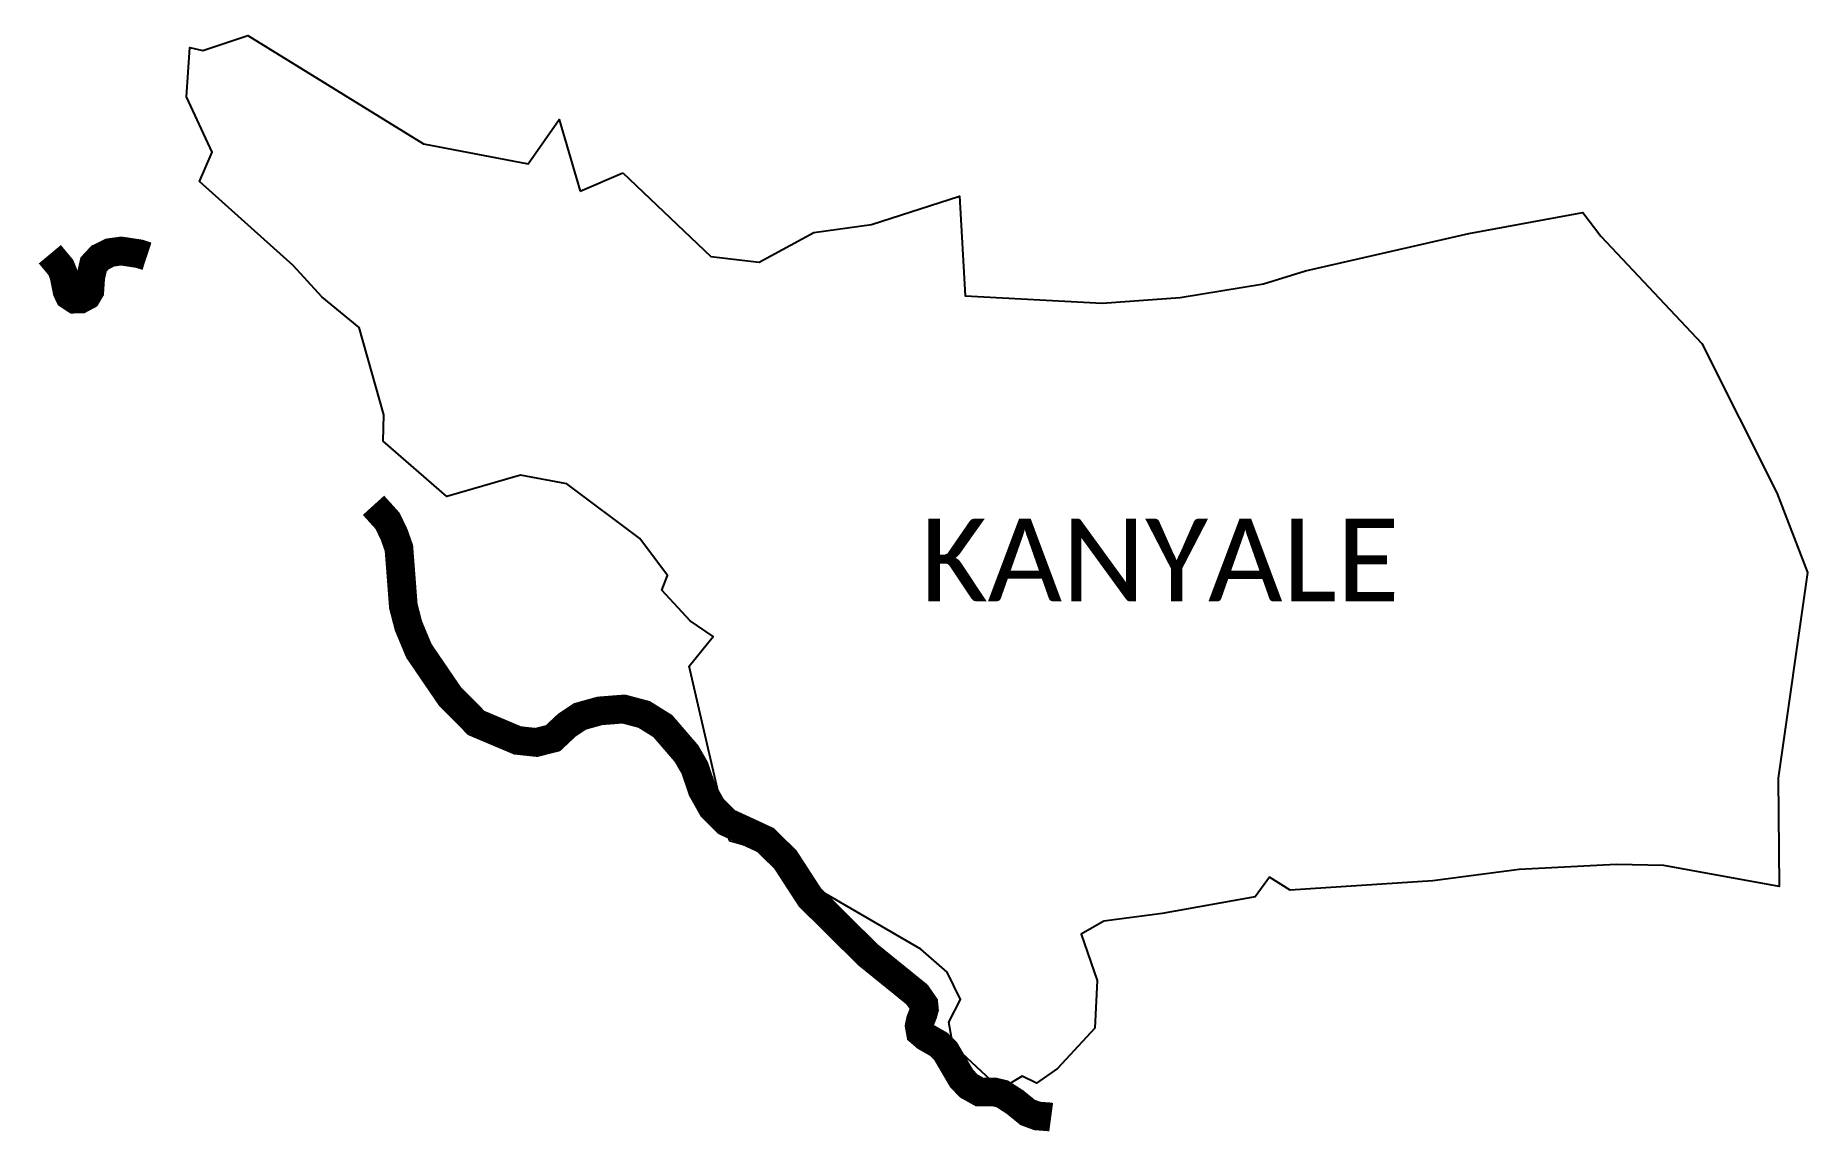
# Model space of a CAD drawing. Header units: metres. Extents: x 356570 to 359651, y 1739010 to 1740917.
import ezdxf

# ---------------------------------------------------------------- set-up
doc = ezdxf.new("R2010")
doc.units = ezdxf.units.M
for name, color, linetype in [('NATURALLY PROTECTED', 3, 'Continuous'), ('village', 4, 'Continuous'), ('VILLAGE NAME', 250, 'Continuous')]:
    doc.layers.add(name, color=color, linetype=linetype)

msp = doc.modelspace()

# ---------------------------------------------------------------- linework, layer by layer
at = {"layer": 'NATURALLY PROTECTED', "const_width": 50, "flags": 128}
for points in [[(356594.6, 1740536.5), (356613.8, 1740513.4), (356619, 1740500.4), (356624.6, 1740472.3), (356628.3, 1740464.7), (356637.7, 1740458.5), (356648.4, 1740458.8), (356659.1, 1740464.5), (356664.1, 1740472.9), (356665.7, 1740496.8), (356670.7, 1740518.9), (356681.9, 1740530.9), (356699.2, 1740539.4), (356718.8, 1740542.1), (356750.4, 1740537.3), (356763.5, 1740533)], [(357157.3, 1740099.8), (357181.8, 1740072.7), (357193.3, 1740048.7), (357201.5, 1740025.4), (357205.9, 1739968.3), (357209.2, 1739924.6), (357218.1, 1739890.2), (357236.2, 1739846.7), (357290.6, 1739766.9), (357336.1, 1739721.1), (357381.3, 1739702), (357407.8, 1739690.8), (357440.4, 1739687.3), (357469.4, 1739694.7), (357493.6, 1739717.4), (357516.5, 1739732.6), (357550.6, 1739742.1), (357592.4, 1739745.4), (357628, 1739735.9), (357660.3, 1739715.7), (357701.5, 1739667.9), (357715.9, 1739642.9), (357728.7, 1739605.1), (357746.3, 1739573.6), (357771.6, 1739548.6), (357811.3, 1739530.3), (357838.7, 1739517.6), (357873.5, 1739483.5), (357916, 1739417.9), (358017, 1739317.9), (358073.3, 1739272.3), (358102.5, 1739248.6), (358114.3, 1739231.5), (358115.1, 1739223.5), (358113, 1739215.7), (358108.2, 1739203.7), (358106.2, 1739194.1), (358108.2, 1739183.1), (358117.8, 1739174.9), (358140.2, 1739162.1), (358151.9, 1739150.5), (358179.8, 1739102.9), (358192.3, 1739089.7), (358211.3, 1739079.1), (358237.2, 1739079.1), (358250.6, 1739075.9), (358272.7, 1739061.6), (358294.8, 1739043.6), (358311.5, 1739037.5), (358330.4, 1739036.1), (358335.6, 1739035.4)]]:
    msp.add_lwpolyline(points, dxfattribs=at)
at = {"layer": 'village'}
for points in [[(357590.7, 1740678), (357743.9, 1740532.7), (357827.7, 1740523), (357922.7, 1740574.2), (358023.4, 1740588.3), (358176.4, 1740637.6), (358185.8, 1740464), (358424.3, 1740451.6), (358559.8, 1740461.3), (358704.9, 1740485.3), (358777.6, 1740507.5), (359061.8, 1740572.8), (359259.8, 1740609.1), (359291.2, 1740567.9), (359466.7, 1740381.4), (359597.4, 1740121.6), (359650.7, 1739982.9), (359599.5, 1739625.2), (359601.1, 1739436.5), (359400.8, 1739473.5), (359317.9, 1739475.2), (359149.4, 1739466.3), (358999.2, 1739446.5), (358751.3, 1739430.2), (358715, 1739452.8), (358690.4, 1739418.9), (358528.6, 1739389.7), (358426.9, 1739376.6), (358387.8, 1739353.9), (358415.5, 1739273.2), (358411.2, 1739190.4), (358346.4, 1739119.9), (358310.1, 1739094.6), (358285.3, 1739107), (358247.2, 1739083.9), (358164.8, 1739161.4), (358157.6, 1739200.5), (358178, 1739240.1), (358154.5, 1739287.7), (358108.7, 1739327.8), (357876.8, 1739462.5), (357890.3, 1739483), (357776.1, 1739516.1), (357706.1, 1739820.1), (357747.8, 1739871.7), (357707.7, 1739898.6), (357658.5, 1739952.2), (357668.4, 1739977.8), (357620.3, 1740041.8), (357493.3, 1740137.2), (357413.2, 1740152.5), (357285, 1740115.2), (357174.3, 1740211.4), (357175.5, 1740257.3), (357132.3, 1740409), (357067.7, 1740462.3), (357017.7, 1740516.8), (356854.7, 1740663), (356877, 1740714.3), (356832, 1740810.1), (356838, 1740896.1), (356860.7, 1740890.7), (356939, 1740917.2), (357244.1, 1740728.8), (357426.2, 1740693.9), (357480.3, 1740771), (357516.7, 1740646.4)], [(357516.7, 1740646.4), (357590.7, 1740678)]]:
    msp.add_lwpolyline(points, dxfattribs=at)

# ---------------------------------------------------------------- texts
at = {"layer": 'VILLAGE NAME', "insert": (358108.6, 1740076.6), "char_height": 143.7, "attachment_point": 1, "rotation": 359.9793}
msp.add_mtext_dynamic_manual_height_columns('{\\fCalibri|b0|i0|c0|p34;KANYALE}', width=1418, gutter_width=718.5, heights=[0], dxfattribs=at)

doc.saveas('drawing.dxf')
